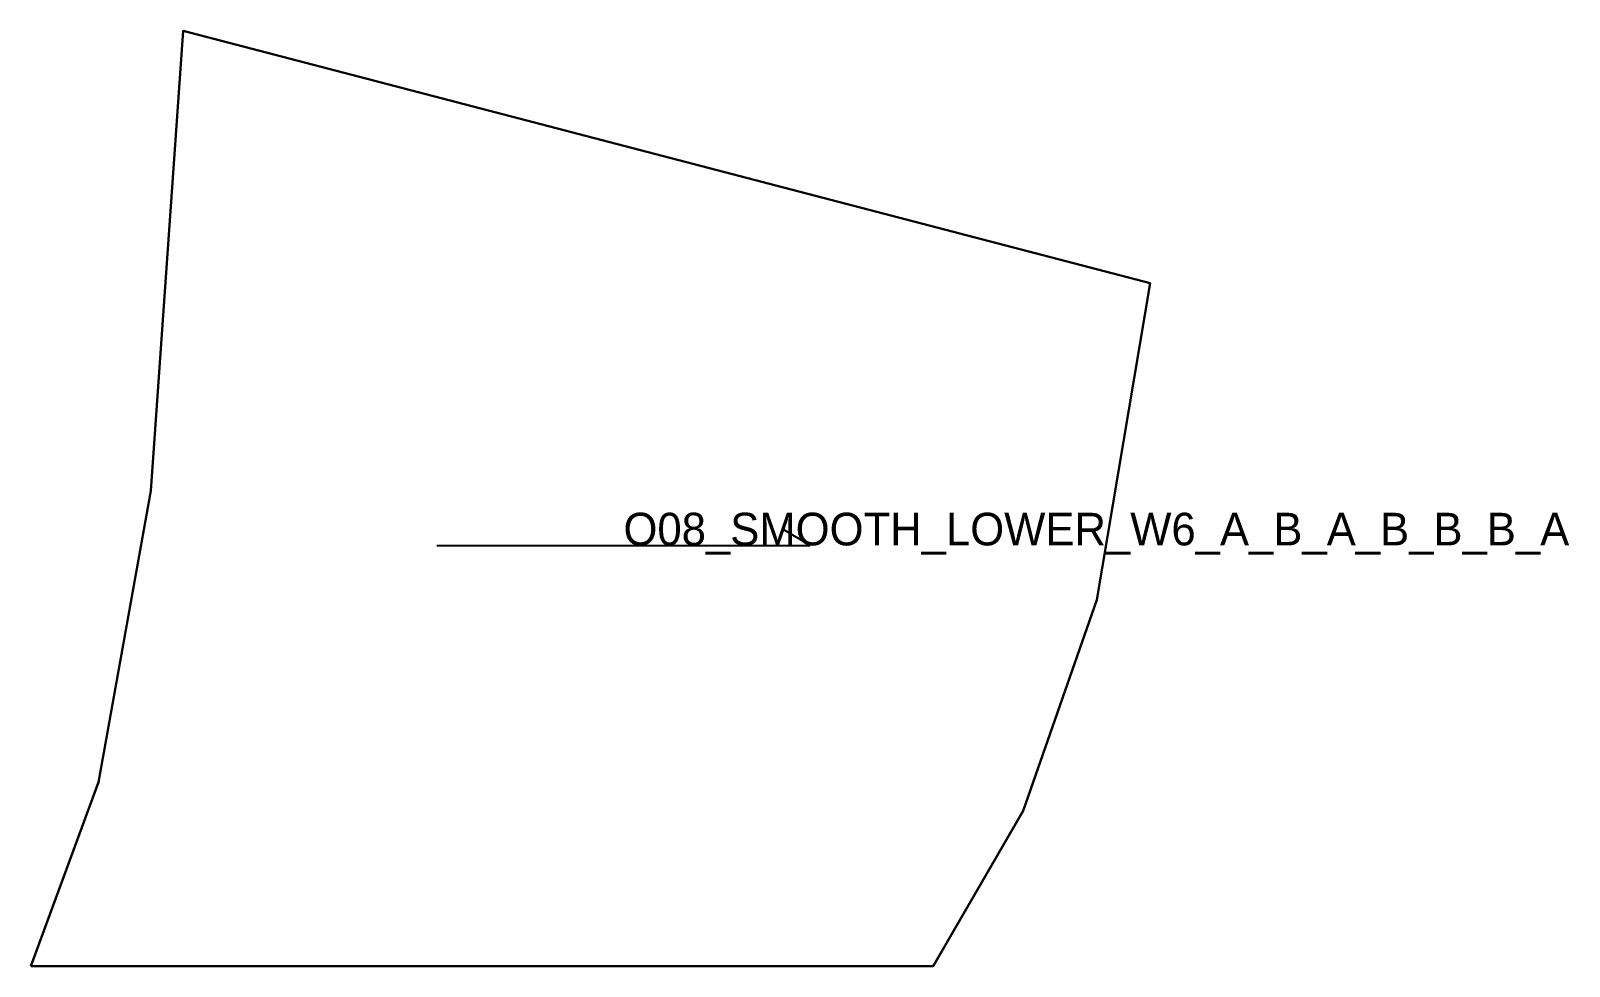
# Model space of a CAD drawing. Header units: millimetres. Extents: x 0 to 283, y 0 to 172.
import ezdxf

# ---------------------------------------------------------------- set-up
doc = ezdxf.new("R2010")
doc.units = ezdxf.units.MM
for name, color, linetype in [('CUT', 1, 'Continuous'), ('GRAIN', 3, 'Continuous'), ('LABEL', 7, 'Continuous'), ('SEW', 5, 'Continuous')]:
    doc.layers.add(name, color=color, linetype=linetype)

msp = doc.modelspace()

# ---------------------------------------------------------------- linework, layer by layer
at = {"layer": 'CUT'}
msp.add_lwpolyline([(0, 0), (12.47, 33.84), (22.05, 87.43), (28, 172.07), (205.81, 125.66), (196.05, 67.4), (182.49, 28.56), (165.93, 0), (0, 0)], close=True, dxfattribs=at)
at = {"layer": 'GRAIN'}
for p, q in [((143.3, 77.41), (138.3, 80.41)), ((74.69, 77.41), (143.3, 77.41))]:
    msp.add_line(p, q, dxfattribs=at)
at = {"layer": 'SEW'}
msp.add_lwpolyline([(0, 0), (165.93, 0), (182.49, 28.56), (196.05, 67.4), (205.81, 125.66), (28, 172.07), (22.05, 87.43), (12.47, 33.84)], close=True, dxfattribs=at)

# ---------------------------------------------------------------- texts
at = {"layer": 'LABEL'}
msp.add_text('O08_SMOOTH_LOWER_W6_A_B_A_B_B_B_A', height=6, dxfattribs=at).set_placement((108.99, 77.41))

doc.saveas('drawing.dxf')
